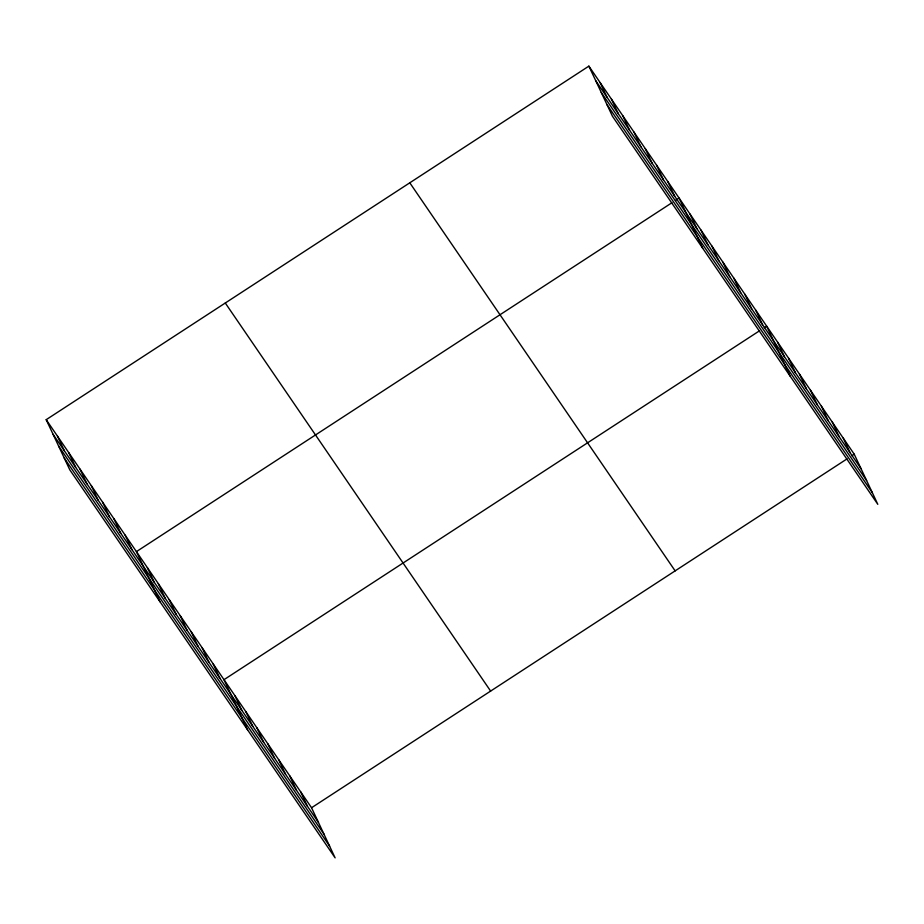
<?xml version="1.0" encoding="UTF-8"?>
<svg xmlns="http://www.w3.org/2000/svg" width="924" height="924" viewBox="0 0 924 924"><rect width="100%" height="100%" fill="white"/><g stroke="black" fill="none" stroke-linecap="round" stroke-linejoin="round"><path stroke-width="1.39" d="M46.2 419.681L311.55 807.749L335.123 857.865L69.774 469.796L46.2 419.681L588.877 66.135L854.226 454.204L877.8 504.319L612.45 116.251L588.877 66.135M671.933 202.749L136.417 551.628L160.002 601.732M675.513 200.416L679.094 198.083L702.667 248.186M759.493 330.815L223.978 679.694L247.563 729.798M764.264 327.697L766.654 326.149L790.239 376.253M311.55 807.749L847.054 458.87M851.836 455.763L854.226 454.204M595.737 80.723L861.087 468.791M601.258 92.446L866.596 480.515M606.941 104.528L872.279 492.596M409.794 182.813L675.144 570.882M225.283 303.014L490.632 691.083M53.061 434.268L318.41 822.337M58.582 445.992L323.92 834.06M64.264 458.073L329.614 846.141M843.277 438.195L850.138 452.783M832.328 422.187L839.188 436.775M821.39 406.179L828.251 420.767M810.44 390.171L817.301 404.758M799.491 374.174L806.352 388.75M788.553 358.166L795.414 372.742M777.604 342.157L784.464 356.733M755.716 310.141L762.577 324.717M744.767 294.132L751.628 308.708M733.818 278.124L740.678 292.7M722.88 262.116L729.741 276.692M711.93 246.107L718.791 260.683M700.981 230.099L707.842 244.675M690.043 214.091L696.904 228.678M667.809 181.589L674.682 196.177M656.537 165.096L663.397 179.683M645.264 148.602L652.125 163.19M633.98 132.109L640.84 146.697M622.707 115.615L629.567 130.203M611.434 99.122L618.295 113.71M600.15 82.629L607.01 97.216M300.6 791.741L307.461 806.329M289.651 775.733L296.512 790.32M278.713 759.724L285.574 774.312M267.764 743.716L274.624 758.304M256.814 727.708L263.675 742.295M245.876 711.699L252.737 726.287M234.927 695.703L241.788 710.279M213.04 663.686L219.9 678.262M202.09 647.678L208.951 662.254M191.141 631.669L198.002 646.246M180.203 615.661L187.064 630.237M169.254 599.653L176.114 614.229M158.304 583.645L165.165 598.221M147.366 567.636L154.227 582.212M125.144 535.135L132.005 549.722M113.86 518.641L120.721 533.229M102.587 502.148L109.448 516.735M91.314 485.654L98.175 500.242M80.03 469.161L86.891 483.749M68.757 452.668L75.618 467.255M57.473 436.174L64.334 450.762"/></g></svg>
